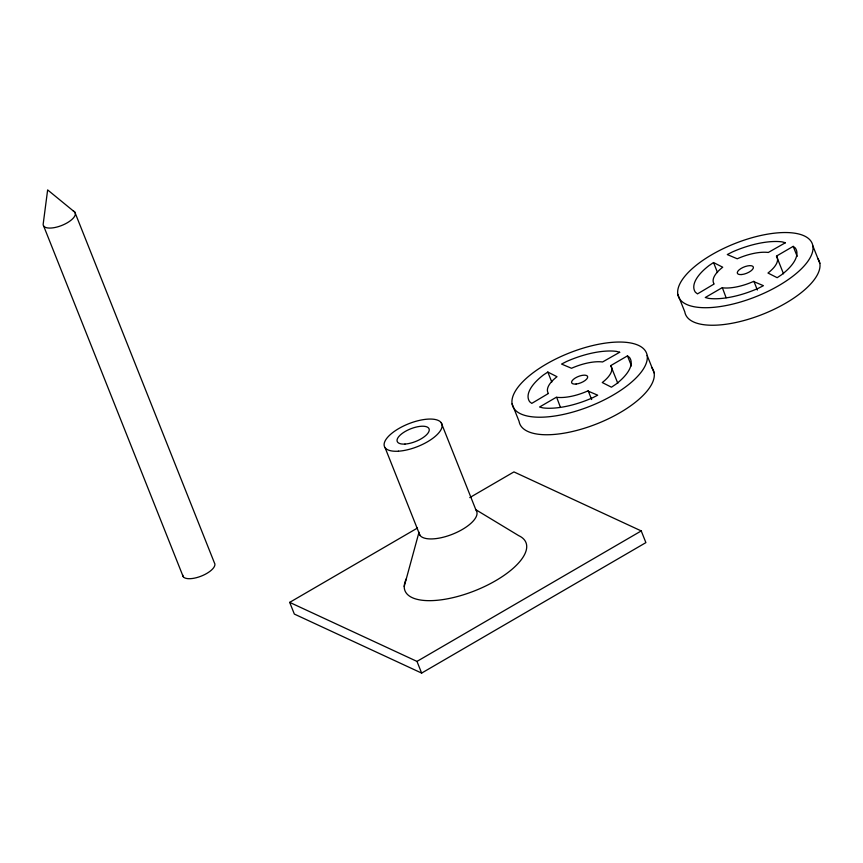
<?xml version="1.0" encoding="UTF-8"?>
<svg xmlns="http://www.w3.org/2000/svg" width="863" height="863" viewBox="0 0 863 863"><rect width="100%" height="100%" fill="white"/><g stroke="black" fill="none" stroke-linecap="round" stroke-linejoin="round"><path stroke-width="1.29" d="M404.218 586.484L419.008 532.212A30.841 12.244 -21.7 0 0 451.597 534.575A30.841 12.244 -21.7 0 0 476.096 510.367L441.209 422.708M547.822 372.05L543.431 374.974A54.822 21.769 -21.7 0 0 529.72 401.78L531.781 403.388L548.437 393.474A34.261 13.614 -21.7 0 1 557.002 376.721L547.822 372.05L551.802 382.072M713.539 262.557L709.149 265.48A54.822 21.769 -21.7 0 0 695.438 292.277L697.509 293.884L714.154 283.97A34.261 13.614 -21.7 0 1 722.73 267.217L713.539 262.557L717.52 272.568M722.115 287.713L705.298 297.498L708.62 298.382A54.822 21.769 -21.7 0 0 758.329 288.285L763.431 285.685L753.464 281.467A34.261 13.614 -21.7 0 1 722.396 287.789L726.107 297.735M776.376 256.149L793.194 246.365L795.265 247.972A54.822 21.769 -21.7 0 1 781.554 274.779L777.164 277.692L767.973 273.032A34.261 13.614 -21.7 0 0 776.549 256.279L783.518 273.808M556.398 397.217L539.58 407.002L542.892 407.886A54.822 21.769 -21.7 0 0 592.611 397.789L597.714 395.189L587.746 390.971A34.261 13.614 -21.7 0 1 556.667 397.293L560.389 407.239M610.659 365.653L627.477 355.869L629.537 357.476A54.822 21.769 -21.7 0 1 615.826 384.272L611.446 387.196L602.255 382.536A34.261 13.614 -21.7 0 0 610.821 365.783L617.8 383.312M469.785 497.595L513.938 471.91L641.241 530.928L645.891 542.622L421.64 673.086L294.337 614.068L289.688 602.374L417.498 528.016M289.688 602.374L416.98 661.403L641.241 530.928M475.524 509.526L518.728 535.664A65.103 25.858 -21.7 0 1 473.01 591.468A65.103 25.858 -21.7 0 1 406.43 578.652M812.87 245.912A71.963 28.576 -21.7 0 1 715.697 307.131A71.963 28.576 -21.7 0 1 707.477 257.325A71.963 28.576 -21.7 0 1 812.87 245.912L819.85 263.442M793.194 246.365L797.185 256.387M753.884 281.262L757.369 290.022M677.822 294.337L684.801 311.867A71.963 28.576 -21.7 0 0 762.946 314.186A71.963 28.576 -21.7 0 0 817.995 258.814M647.153 355.416A71.963 28.576 -21.7 0 1 549.979 416.635A71.963 28.576 -21.7 0 1 541.759 366.829A71.963 28.576 -21.7 0 1 647.153 355.416L654.132 372.945M627.477 355.869L631.457 365.89M588.167 390.766L591.651 399.526M512.104 403.841L519.084 421.371A71.963 28.576 -21.7 0 0 598.685 423.107A71.963 28.576 -21.7 0 0 651.5 367.293M385.06 447.627L419.947 535.287M416.98 661.403L421.64 673.086M43.668 226.052L183.204 576.689M182.686 574.985A17.131 6.807 -21.7 0 0 200.788 576.29A17.131 6.807 -21.7 0 0 214.402 562.849L74.865 212.212L47.638 189.914L43.15 224.348A17.131 6.807 -21.7 0 0 63.323 224.801A17.131 6.807 -21.7 0 0 73.279 210.971M785.395 242.751L768.307 252.46A34.261 13.614 -21.7 0 0 737.239 258.781L727.272 254.563L732.363 251.964A54.822 21.769 -21.7 0 1 782.083 241.867L785.395 242.751M619.677 352.255L602.59 361.964A34.261 13.614 -21.7 0 0 571.511 368.274L561.554 364.067L566.646 361.468A54.822 21.769 -21.7 0 1 616.365 351.37L619.677 352.255M398.447 451.198A30.841 12.244 -21.7 0 0 442.147 425.772A30.841 12.244 -21.7 0 0 398.814 428.523A30.841 12.244 -21.7 0 0 398.447 451.198M404.974 444.067A17.131 6.807 -21.7 0 0 429.256 429.947A17.131 6.807 -21.7 0 0 405.179 431.478A17.131 6.807 -21.7 0 0 404.974 444.067M741.824 274.531A8.565 3.398 -21.7 0 0 753.388 267.239A8.565 3.398 -21.7 0 0 740.842 268.598A8.565 3.398 -21.7 0 0 741.824 274.531M576.096 384.035A8.565 3.398 -21.7 0 0 587.671 376.743A8.565 3.398 -21.7 0 0 575.125 378.102A8.565 3.398 -21.7 0 0 576.096 384.035"/></g></svg>
